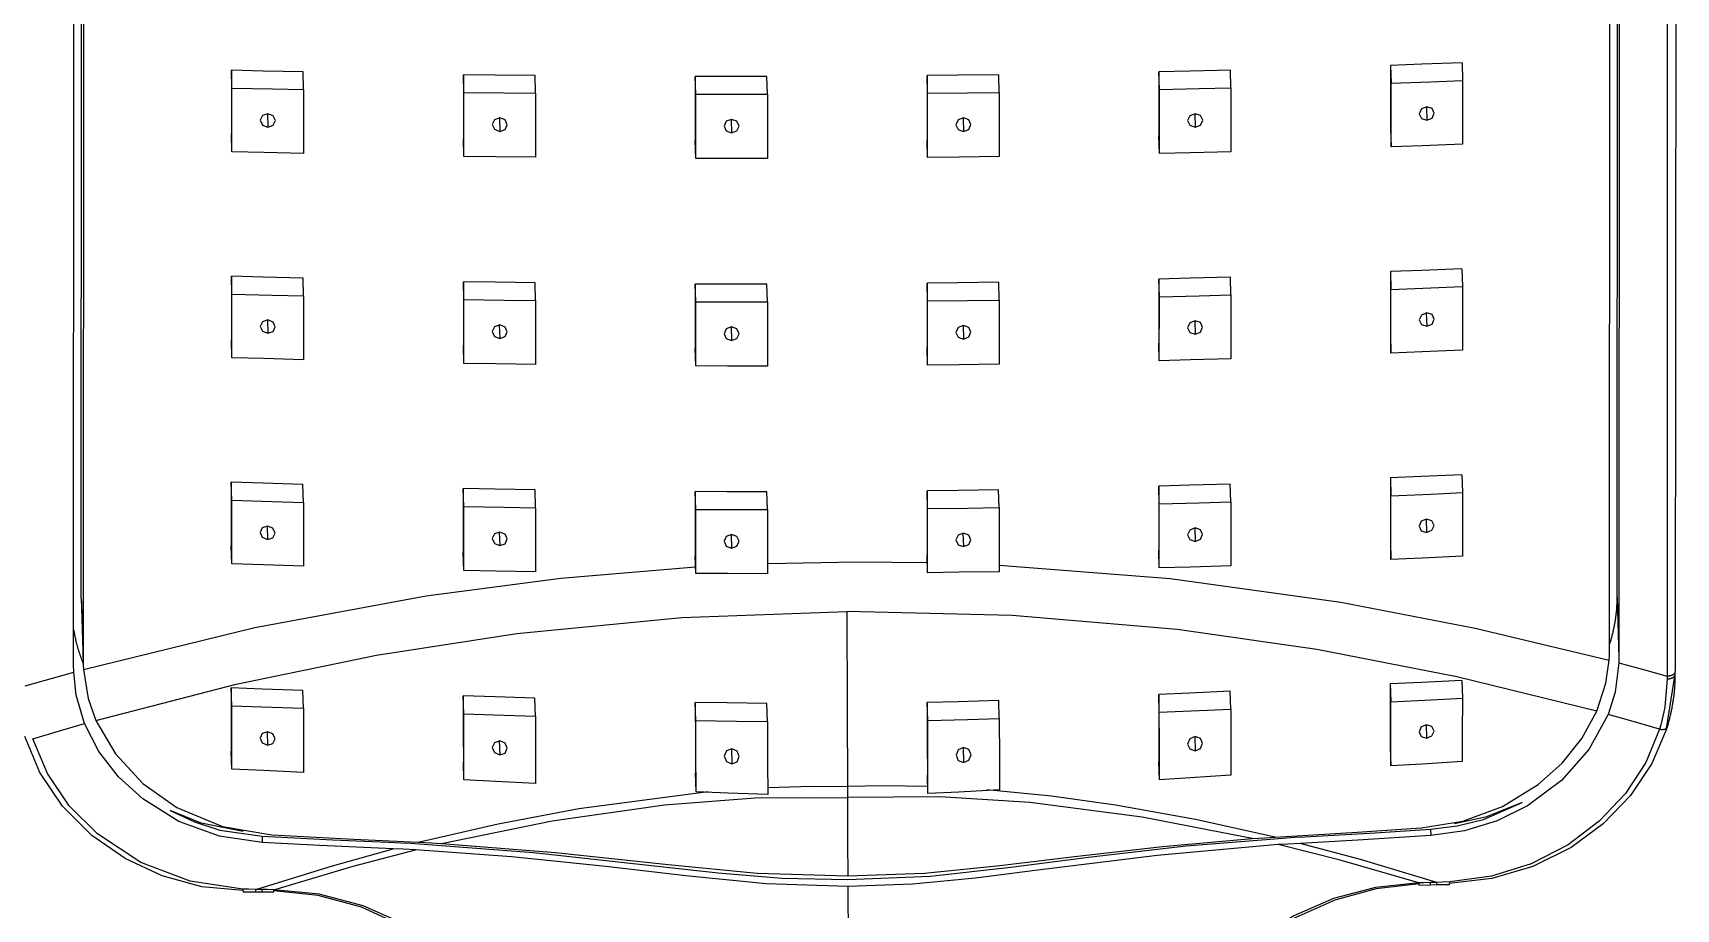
# Model space of a CAD drawing. Extents: x 5051 to 8526, y -300 to 2247.
# Drawn here: x 6022.4 to 6109.6, y 1197.9 to 1244.4 of the extents above; entities that cross this region are included whole.
import ezdxf

# ---------------------------------------------------------------- set-up
doc = ezdxf.new("R2010")
doc.units = 0
doc.header["$LTSCALE"] = 4
doc.header["$MEASUREMENT"] = 0
doc.layers.add('1', color=7, linetype='CONTINUOUS', true_color=0xffffff)

msp = doc.modelspace()

# ---------------------------------------------------------------- linework, layer by layer
at = {"layer": '1', "color": 7, "linetype": 'Continuous'}
for p, q in [((6024.975, 1214.371), (6025.018, 1295.469)), ((6106.467, 1214.42), (6106.51, 1295.034)), ((6106.601, 1293.928), (6106.561, 1211.198)), ((6024.568, 1210.704), (6024.609, 1293.434)), ((6106.062, 1211.61), (6106.101, 1293.479)), ((6025.108, 1292.991), (6025.069, 1211.122)), ((6094.439, 1242.637), (6094.437, 1239.257)), ((6094.439, 1242.637), (6094.466, 1241.695)), ((6098.235, 1242.768), (6098.262, 1241.826)), ((6032.941, 1242.375), (6032.94, 1239.001)), ((6032.969, 1241.433), (6032.941, 1242.375)), ((6036.771, 1241.348), (6036.744, 1242.29)), ((6045.249, 1242.142), (6045.248, 1238.751)), ((6045.276, 1241.2), (6045.249, 1242.142)), ((6049.078, 1241.155), (6049.051, 1242.096)), ((6057.553, 1242.044), (6057.552, 1238.644)), ((6057.58, 1241.103), (6057.553, 1242.044)), ((6061.381, 1241.103), (6061.353, 1242.044)), ((6069.88, 1241.154), (6069.852, 1242.095)), ((6069.852, 1242.095), (6069.852, 1238.693)), ((6073.679, 1241.2), (6073.651, 1242.141)), ((6082.175, 1241.354), (6082.147, 1242.296)), ((6082.147, 1242.296), (6082.147, 1238.901)), ((6085.973, 1241.445), (6085.945, 1242.387)), ((6094.465, 1238.315), (6094.466, 1241.695)), ((6036.771, 1241.348), (6036.77, 1237.968)), ((6045.276, 1237.809), (6045.276, 1241.2)), ((6049.078, 1241.155), (6049.077, 1237.761)), ((6057.58, 1237.703), (6057.58, 1241.103)), ((6061.381, 1241.103), (6061.38, 1237.701)), ((6069.879, 1237.752), (6069.88, 1241.154)), ((6073.679, 1241.2), (6073.678, 1237.8)), ((6082.174, 1237.96), (6082.175, 1241.354)), ((6085.973, 1241.445), (6085.972, 1238.055)), ((6034.849, 1240.069), (6034.869, 1239.36)), ((6047.156, 1239.85), (6047.177, 1239.138)), ((6071.758, 1239.845), (6071.779, 1239.132)), ((6084.053, 1240.071), (6084.073, 1239.36)), ((6096.343, 1240.438), (6096.364, 1239.731)), ((6032.967, 1238.058), (6032.94, 1239.001)), ((6059.459, 1239.771), (6059.48, 1239.058)), ((6094.437, 1239.257), (6094.465, 1238.315)), ((6045.276, 1237.809), (6045.248, 1238.751)), ((6057.58, 1237.703), (6057.552, 1238.644)), ((6069.879, 1237.752), (6069.852, 1238.693)), ((6082.174, 1237.96), (6082.147, 1238.901)), ((6032.937, 1231.454), (6032.936, 1228.079)), ((6032.965, 1230.51), (6032.937, 1231.454)), ((6036.768, 1230.407), (6036.741, 1231.349)), ((6045.247, 1231.166), (6045.246, 1227.776)), ((6045.274, 1230.225), (6045.247, 1231.166)), ((6073.677, 1230.194), (6073.65, 1231.135)), ((6082.173, 1230.367), (6082.145, 1231.308)), ((6082.145, 1231.308), (6082.145, 1227.914)), ((6085.97, 1230.47), (6085.943, 1231.411)), ((6094.435, 1231.697), (6094.434, 1228.317)), ((6094.435, 1231.697), (6094.463, 1230.754)), ((6098.231, 1231.847), (6098.259, 1230.904)), ((6036.768, 1230.407), (6036.767, 1227.026)), ((6049.076, 1230.167), (6049.049, 1231.109)), ((6057.579, 1230.097), (6057.551, 1231.038)), ((6057.551, 1231.038), (6057.551, 1227.638)), ((6061.379, 1230.093), (6061.352, 1231.034)), ((6069.878, 1230.144), (6069.851, 1231.085)), ((6069.851, 1231.085), (6069.851, 1227.683)), ((6082.172, 1226.972), (6082.173, 1230.367)), ((6085.97, 1230.47), (6085.969, 1227.079)), ((6094.462, 1227.374), (6094.463, 1230.754)), ((6045.273, 1226.834), (6045.274, 1230.225)), ((6049.076, 1230.167), (6049.075, 1226.773)), ((6057.578, 1226.697), (6057.579, 1230.097)), ((6061.379, 1230.093), (6061.379, 1226.691)), ((6069.878, 1226.742), (6069.878, 1230.144)), ((6073.677, 1230.194), (6073.677, 1226.794)), ((6096.339, 1229.506), (6096.36, 1228.799)), ((6034.845, 1229.137), (6034.866, 1228.428)), ((6047.154, 1228.868), (6047.175, 1228.156)), ((6059.458, 1228.763), (6059.479, 1228.05)), ((6071.757, 1228.837), (6071.778, 1228.124)), ((6084.051, 1229.089), (6084.071, 1228.378)), ((6032.963, 1227.136), (6032.936, 1228.079)), ((6045.273, 1226.834), (6045.246, 1227.776)), ((6057.578, 1226.697), (6057.551, 1227.638)), ((6069.878, 1226.742), (6069.851, 1227.683)), ((6082.172, 1226.972), (6082.145, 1227.914)), ((6094.434, 1228.317), (6094.462, 1227.374)), ((6094.432, 1220.756), (6094.431, 1217.376)), ((6094.432, 1220.756), (6094.459, 1219.813)), ((6098.227, 1220.925), (6098.255, 1219.981)), ((6032.933, 1220.532), (6032.932, 1217.158)), ((6032.961, 1219.588), (6032.933, 1220.532)), ((6036.765, 1219.465), (6036.737, 1220.409)), ((6045.272, 1219.249), (6045.244, 1220.191)), ((6045.244, 1220.191), (6045.244, 1216.8)), ((6049.074, 1219.18), (6049.047, 1220.121)), ((6057.55, 1220.032), (6057.549, 1216.632)), ((6057.577, 1219.091), (6057.55, 1220.032)), ((6061.378, 1219.083), (6061.35, 1220.024)), ((6069.85, 1220.075), (6069.849, 1216.673)), ((6069.877, 1219.134), (6069.85, 1220.075)), ((6073.676, 1219.188), (6073.648, 1220.129)), ((6082.171, 1219.379), (6082.143, 1220.321)), ((6082.143, 1220.321), (6082.143, 1216.926)), ((6085.968, 1219.494), (6085.94, 1220.436)), ((6094.458, 1216.432), (6094.459, 1219.813)), ((6036.765, 1219.465), (6036.764, 1216.085)), ((6045.271, 1215.858), (6045.272, 1219.249)), ((6049.074, 1219.18), (6049.073, 1215.785)), ((6057.577, 1215.691), (6057.577, 1219.091)), ((6061.378, 1219.083), (6061.377, 1215.681)), ((6069.877, 1215.732), (6069.877, 1219.134)), ((6073.676, 1219.188), (6073.675, 1215.788)), ((6082.17, 1215.984), (6082.171, 1219.379)), ((6085.968, 1219.494), (6085.967, 1216.103)), ((6034.841, 1218.205), (6034.862, 1217.496)), ((6084.048, 1218.107), (6084.069, 1217.396)), ((6096.336, 1218.573), (6096.356, 1217.866)), ((6047.152, 1217.886), (6047.173, 1217.174)), ((6059.457, 1217.755), (6059.477, 1217.042)), ((6071.755, 1217.828), (6071.776, 1217.116)), ((6094.431, 1217.376), (6094.458, 1216.432)), ((6032.96, 1216.213), (6032.932, 1217.158)), ((6045.271, 1215.858), (6045.244, 1216.8)), ((6057.577, 1215.691), (6057.549, 1216.632)), ((6069.877, 1215.732), (6069.849, 1216.673)), ((6082.17, 1215.984), (6082.143, 1216.926)), ((6024.975, 1214.371), (6025.069, 1211.122)), ((6024.978, 1214.14), (6025.073, 1210.891)), ((6106.467, 1214.42), (6106.561, 1211.198)), ((6032.956, 1208.682), (6032.929, 1209.627)), ((6036.761, 1208.545), (6036.733, 1209.49)), ((6085.966, 1208.499), (6085.939, 1209.444)), ((6094.428, 1209.837), (6094.455, 1208.893)), ((6098.223, 1210.02), (6098.25, 1209.076)), ((6045.27, 1208.253), (6045.242, 1209.199)), ((6049.074, 1208.131), (6049.046, 1209.079)), ((6057.581, 1207.9), (6057.553, 1208.857)), ((6061.383, 1207.839), (6061.355, 1208.8)), ((6069.883, 1207.89), (6069.855, 1208.851)), ((6073.68, 1207.997), (6073.652, 1208.953)), ((6082.171, 1208.33), (6082.143, 1209.278)), ((6096.331, 1207.668), (6096.352, 1206.96)), ((6034.837, 1207.299), (6034.858, 1206.59)), ((6047.152, 1206.816), (6047.174, 1206.073)), ((6084.049, 1207.037), (6084.07, 1206.295)), ((6032.955, 1205.321), (6032.927, 1206.267)), ((6059.465, 1206.396), (6059.489, 1205.594)), ((6071.764, 1206.469), (6071.788, 1205.668)), ((6094.427, 1206.44), (6094.455, 1205.493)), ((6045.273, 1204.746), (6045.245, 1205.696)), ((6057.592, 1204.12), (6057.563, 1205.103)), ((6069.896, 1204.025), (6069.867, 1205.021)), ((6082.175, 1204.756), (6082.147, 1205.712)), ((6034.568, 1201.755), (6034.578, 1201.424)), ((6096.562, 1202.129), (6096.572, 1201.797)), ((6096.561, 1199.19), (6096.563, 1199.188)), ((6096.891, 1199.193), (6096.891, 1199.192)), ((6034.234, 1198.816), (6034.234, 1198.815))]:
    msp.add_line(p, q, dxfattribs=at)
for points in [[(6109.108, 1294.844, 0), (6109.113, 1247.267, 0), (6109.116, 1210.254, 0)], [(6109.594, 1295.082, 0), (6109.569, 1247.504, 0), (6109.549, 1210.489, 0)], [(6098.235, 1242.768, 0), (6096.097, 1242.693, 0), (6094.439, 1242.637, 0)], [(6036.744, 1242.29, 0), (6034.626, 1242.336, 0), (6032.941, 1242.375, 0)], [(6049.051, 1242.096, 0), (6046.933, 1242.12, 0), (6045.249, 1242.142, 0)], [(6061.353, 1242.044, 0), (6059.229, 1242.042, 0), (6057.553, 1242.044, 0)], [(6073.651, 1242.141, 0), (6071.52, 1242.113, 0), (6069.852, 1242.095, 0)], [(6085.945, 1242.387, 0), (6083.807, 1242.334, 0), (6082.147, 1242.296, 0)], [(6094.466, 1241.695, 0), (6096.58, 1241.767, 0), (6098.262, 1241.826, 0)], [(6098.262, 1241.826, 0), (6098.262, 1239.937, 0), (6098.261, 1238.452, 0)], [(6032.967, 1238.058, 0), (6032.968, 1239.948, 0), (6032.969, 1241.433, 0)], [(6032.969, 1241.433, 0), (6035.11, 1241.384, 0), (6036.771, 1241.348, 0)], [(6045.276, 1241.2, 0), (6047.416, 1241.173, 0), (6049.078, 1241.155, 0)], [(6057.58, 1241.103, 0), (6059.712, 1241.101, 0), (6061.381, 1241.103, 0)], [(6069.88, 1241.154, 0), (6072.003, 1241.178, 0), (6073.679, 1241.2, 0)], [(6082.175, 1241.354, 0), (6084.291, 1241.404, 0), (6085.973, 1241.445, 0)], [(6034.87, 1240.071, 0), (6034.587, 1239.974, 0), (6034.469, 1239.725, 0), (6034.586, 1239.471, 0), (6034.869, 1239.36, 0)], [(6034.869, 1239.36, 0), (6035.152, 1239.458, 0), (6035.27, 1239.707, 0), (6035.153, 1239.961, 0), (6034.87, 1240.071, 0)], [(6047.177, 1239.853, 0), (6046.894, 1239.751, 0), (6046.777, 1239.5, 0), (6046.894, 1239.246, 0), (6047.177, 1239.138, 0)], [(6047.177, 1239.138, 0), (6047.46, 1239.239, 0), (6047.577, 1239.49, 0), (6047.46, 1239.744, 0), (6047.177, 1239.853, 0)], [(6071.779, 1239.848, 0), (6071.496, 1239.74, 0), (6071.379, 1239.486, 0), (6071.496, 1239.234, 0), (6071.779, 1239.132, 0)], [(6071.779, 1239.132, 0), (6072.062, 1239.241, 0), (6072.179, 1239.495, 0), (6072.062, 1239.747, 0), (6071.779, 1239.848, 0)], [(6084.073, 1240.075, 0), (6083.791, 1239.963, 0), (6083.674, 1239.708, 0), (6083.79, 1239.458, 0), (6084.073, 1239.36, 0)], [(6084.073, 1239.36, 0), (6084.356, 1239.472, 0), (6084.473, 1239.727, 0), (6084.356, 1239.977, 0), (6084.073, 1240.075, 0)], [(6096.364, 1240.442, 0), (6096.081, 1240.328, 0), (6095.964, 1240.073, 0), (6096.081, 1239.825, 0), (6096.364, 1239.731, 0)], [(6096.364, 1239.731, 0), (6096.646, 1239.845, 0), (6096.763, 1240.1, 0), (6096.646, 1240.347, 0), (6096.364, 1240.442, 0)], [(6059.48, 1239.774, 0), (6059.197, 1239.67, 0), (6059.08, 1239.417, 0), (6059.197, 1239.164, 0), (6059.48, 1239.058, 0)], [(6059.48, 1239.058, 0), (6059.763, 1239.163, 0), (6059.88, 1239.416, 0), (6059.763, 1239.669, 0), (6059.48, 1239.774, 0)], [(6098.261, 1238.452, 0), (6096.123, 1238.373, 0), (6094.465, 1238.315, 0)], [(6036.77, 1237.968, 0), (6034.653, 1238.017, 0), (6032.967, 1238.058, 0)], [(6049.077, 1237.761, 0), (6046.96, 1237.786, 0), (6045.276, 1237.809, 0)], [(6061.38, 1237.701, 0), (6059.256, 1237.7, 0), (6057.58, 1237.703, 0)], [(6073.678, 1237.8, 0), (6071.547, 1237.771, 0), (6069.879, 1237.752, 0)], [(6085.972, 1238.055, 0), (6083.834, 1238, 0), (6082.174, 1237.96, 0)], [(6036.741, 1231.349, 0), (6034.623, 1231.406, 0), (6032.937, 1231.454, 0)], [(6049.049, 1231.109, 0), (6046.931, 1231.139, 0), (6045.247, 1231.166, 0)], [(6073.65, 1231.135, 0), (6071.517, 1231.105, 0), (6069.851, 1231.085, 0)], [(6085.943, 1231.411, 0), (6083.805, 1231.351, 0), (6082.145, 1231.308, 0)], [(6098.231, 1231.847, 0), (6096.093, 1231.761, 0), (6094.435, 1231.697, 0)], [(6032.963, 1227.136, 0), (6032.964, 1229.026, 0), (6032.965, 1230.51, 0)], [(6032.965, 1230.51, 0), (6035.107, 1230.45, 0), (6036.768, 1230.407, 0)], [(6061.352, 1231.034, 0), (6059.23, 1231.034, 0), (6057.551, 1231.038, 0)], [(6082.173, 1230.367, 0), (6084.288, 1230.422, 0), (6085.97, 1230.47, 0)], [(6094.463, 1230.754, 0), (6096.576, 1230.836, 0), (6098.259, 1230.904, 0)], [(6098.259, 1230.904, 0), (6098.258, 1229.014, 0), (6098.257, 1227.529, 0)], [(6045.274, 1230.225, 0), (6047.414, 1230.19, 0), (6049.076, 1230.167, 0)], [(6057.579, 1230.097, 0), (6059.713, 1230.093, 0), (6061.379, 1230.093, 0)], [(6069.878, 1230.144, 0), (6072, 1230.17, 0), (6073.677, 1230.194, 0)], [(6096.36, 1229.51, 0), (6096.078, 1229.394, 0), (6095.961, 1229.139, 0), (6096.077, 1228.891, 0), (6096.36, 1228.799, 0)], [(6096.36, 1228.799, 0), (6096.642, 1228.914, 0), (6096.76, 1229.17, 0), (6096.643, 1229.417, 0), (6096.36, 1229.51, 0)], [(6034.866, 1229.139, 0), (6034.583, 1229.043, 0), (6034.465, 1228.795, 0), (6034.583, 1228.54, 0), (6034.866, 1228.428, 0)], [(6034.866, 1228.428, 0), (6035.149, 1228.524, 0), (6035.266, 1228.773, 0), (6035.149, 1229.027, 0), (6034.866, 1229.139, 0)], [(6047.175, 1228.87, 0), (6046.892, 1228.77, 0), (6046.775, 1228.52, 0), (6046.892, 1228.265, 0), (6047.175, 1228.156, 0)], [(6047.175, 1228.156, 0), (6047.458, 1228.256, 0), (6047.575, 1228.507, 0), (6047.458, 1228.761, 0), (6047.175, 1228.87, 0)], [(6059.479, 1228.766, 0), (6059.196, 1228.662, 0), (6059.079, 1228.409, 0), (6059.196, 1228.156, 0), (6059.479, 1228.05, 0)], [(6059.479, 1228.05, 0), (6059.762, 1228.155, 0), (6059.879, 1228.408, 0), (6059.762, 1228.661, 0), (6059.479, 1228.766, 0)], [(6071.778, 1228.84, 0), (6071.495, 1228.732, 0), (6071.378, 1228.477, 0), (6071.495, 1228.226, 0), (6071.778, 1228.124, 0)], [(6071.778, 1228.124, 0), (6072.06, 1228.233, 0), (6072.178, 1228.487, 0), (6072.061, 1228.739, 0), (6071.778, 1228.84, 0)], [(6084.071, 1229.093, 0), (6083.789, 1228.98, 0), (6083.672, 1228.725, 0), (6083.788, 1228.475, 0), (6084.071, 1228.378, 0)], [(6084.071, 1228.378, 0), (6084.354, 1228.491, 0), (6084.471, 1228.746, 0), (6084.354, 1228.996, 0), (6084.071, 1229.093, 0)], [(6036.767, 1227.026, 0), (6034.65, 1227.086, 0), (6032.963, 1227.136, 0)], [(6049.075, 1226.773, 0), (6046.96, 1226.805, 0), (6045.273, 1226.834, 0)], [(6073.677, 1226.794, 0), (6071.543, 1226.763, 0), (6069.878, 1226.742, 0)], [(6085.969, 1227.079, 0), (6083.83, 1227.017, 0), (6082.172, 1226.972, 0)], [(6098.257, 1227.529, 0), (6096.119, 1227.44, 0), (6094.462, 1227.374, 0)], [(6061.379, 1226.691, 0), (6059.257, 1226.692, 0), (6057.578, 1226.697, 0)], [(6098.227, 1220.925, 0), (6096.088, 1220.828, 0), (6094.432, 1220.756, 0)], [(6036.737, 1220.409, 0), (6034.621, 1220.475, 0), (6032.933, 1220.532, 0)], [(6049.047, 1220.121, 0), (6046.933, 1220.158, 0), (6045.244, 1220.191, 0)], [(6061.35, 1220.024, 0), (6059.229, 1220.026, 0), (6057.55, 1220.032, 0)], [(6073.648, 1220.129, 0), (6071.515, 1220.096, 0), (6069.85, 1220.075, 0)], [(6085.94, 1220.436, 0), (6083.799, 1220.369, 0), (6082.143, 1220.321, 0)], [(6094.459, 1219.813, 0), (6096.571, 1219.905, 0), (6098.255, 1219.981, 0)], [(6098.255, 1219.981, 0), (6098.254, 1218.092, 0), (6098.253, 1216.607, 0)], [(6032.96, 1216.213, 0), (6032.96, 1218.103, 0), (6032.961, 1219.588, 0)], [(6032.961, 1219.588, 0), (6035.105, 1219.517, 0), (6036.765, 1219.465, 0)], [(6045.272, 1219.249, 0), (6047.416, 1219.207, 0), (6049.074, 1219.18, 0)], [(6057.577, 1219.091, 0), (6059.712, 1219.084, 0), (6061.378, 1219.083, 0)], [(6069.877, 1219.134, 0), (6071.998, 1219.162, 0), (6073.676, 1219.188, 0)], [(6082.171, 1219.379, 0), (6084.282, 1219.441, 0), (6085.968, 1219.494, 0)], [(6034.862, 1218.207, 0), (6034.579, 1218.113, 0), (6034.462, 1217.865, 0), (6034.579, 1217.61, 0), (6034.862, 1217.496, 0)], [(6034.862, 1217.496, 0), (6035.145, 1217.591, 0), (6035.263, 1217.838, 0), (6035.145, 1218.094, 0), (6034.862, 1218.207, 0)], [(6084.069, 1218.111, 0), (6083.787, 1217.997, 0), (6083.669, 1217.742, 0), (6083.786, 1217.492, 0), (6084.069, 1217.396, 0)], [(6084.069, 1217.396, 0), (6084.352, 1217.509, 0), (6084.469, 1217.765, 0), (6084.352, 1218.014, 0), (6084.069, 1218.111, 0)], [(6096.357, 1218.577, 0), (6096.074, 1218.461, 0), (6095.957, 1218.204, 0), (6096.074, 1217.958, 0), (6096.356, 1217.866, 0)], [(6096.356, 1217.866, 0), (6096.639, 1217.983, 0), (6096.756, 1218.24, 0), (6096.639, 1218.486, 0), (6096.357, 1218.577, 0)], [(6047.173, 1217.888, 0), (6046.89, 1217.789, 0), (6046.772, 1217.539, 0), (6046.889, 1217.284, 0), (6047.173, 1217.174, 0)], [(6047.173, 1217.174, 0), (6047.456, 1217.273, 0), (6047.573, 1217.524, 0), (6047.456, 1217.778, 0), (6047.173, 1217.888, 0)], [(6059.477, 1217.758, 0), (6059.195, 1217.654, 0), (6059.077, 1217.401, 0), (6059.194, 1217.148, 0), (6059.477, 1217.042, 0)], [(6059.477, 1217.042, 0), (6059.76, 1217.146, 0), (6059.877, 1217.399, 0), (6059.761, 1217.652, 0), (6059.477, 1217.758, 0)], [(6071.776, 1217.832, 0), (6071.494, 1217.723, 0), (6071.376, 1217.469, 0), (6071.493, 1217.217, 0), (6071.776, 1217.116, 0)], [(6071.776, 1217.116, 0), (6072.059, 1217.225, 0), (6072.176, 1217.48, 0), (6072.059, 1217.731, 0), (6071.776, 1217.832, 0)], [(6061.378, 1216.218, 0), (6066.13, 1216.305, 0), (6069.863, 1216.268, 0)], [(6098.253, 1216.607, 0), (6096.114, 1216.507, 0), (6094.458, 1216.432, 0)], [(6025.086, 1210.607, 0), (6034.184, 1212.832, 0), (6043.278, 1214.51, 0), (6050.421, 1215.444, 0), (6057.562, 1216.039, 0)], [(6036.764, 1216.085, 0), (6034.647, 1216.155, 0), (6032.96, 1216.213, 0)], [(6049.073, 1215.785, 0), (6046.96, 1215.823, 0), (6045.271, 1215.858, 0)], [(6061.377, 1215.681, 0), (6059.256, 1215.684, 0), (6057.577, 1215.691, 0)], [(6073.675, 1215.788, 0), (6071.542, 1215.754, 0), (6069.877, 1215.732, 0)], [(6073.682, 1216.134, 0), (6082.748, 1215.425, 0), (6091.81, 1214.17, 0), (6098.929, 1212.8, 0), (6106.044, 1211.094, 0)], [(6085.967, 1216.103, 0), (6083.825, 1216.034, 0), (6082.17, 1215.984, 0)], [(6024.975, 1214.371, 0), (6024.975, 1214.366, 0), (6024.975, 1214.362, 0), (6024.975, 1214.357, 0), (6024.975, 1214.352, 0), (6024.975, 1214.348, 0), (6024.975, 1214.343, 0), (6024.975, 1214.339, 0), (6024.975, 1214.334, 0), (6024.975, 1214.329, 0), (6024.975, 1214.325, 0), (6024.975, 1214.32, 0), (6024.975, 1214.315, 0), (6024.975, 1214.311, 0), (6024.975, 1214.306, 0), (6024.975, 1214.302, 0), (6024.975, 1214.297, 0), (6024.975, 1214.292, 0), (6024.975, 1214.288, 0), (6024.975, 1214.283, 0), (6024.975, 1214.279, 0), (6024.975, 1214.274, 0), (6024.975, 1214.269, 0), (6024.975, 1214.265, 0), (6024.975, 1214.26, 0), (6024.975, 1214.255, 0), (6024.976, 1214.251, 0), (6024.976, 1214.246, 0), (6024.976, 1214.242, 0), (6024.976, 1214.237, 0), (6024.976, 1214.232, 0), (6024.976, 1214.228, 0), (6024.976, 1214.223, 0), (6024.976, 1214.218, 0), (6024.976, 1214.214, 0), (6024.976, 1214.209, 0), (6024.976, 1214.205, 0), (6024.976, 1214.2, 0), (6024.977, 1214.195, 0), (6024.977, 1214.191, 0), (6024.977, 1214.186, 0), (6024.977, 1214.181, 0), (6024.977, 1214.177, 0), (6024.977, 1214.172, 0), (6024.977, 1214.168, 0), (6024.977, 1214.163, 0), (6024.977, 1214.158, 0), (6024.978, 1214.154, 0), (6024.978, 1214.149, 0), (6024.978, 1214.145, 0), (6024.978, 1214.14, 0)], [(6025.748, 1207.905, 0), (6033.192, 1209.824, 0), (6040.634, 1211.356, 0), (6048.074, 1212.503, 0), (6056.838, 1213.359, 0), (6065.6, 1213.68, 0)], [(6065.6, 1213.68, 0), (6065.607, 1208.48, 0), (6065.621, 1204.403, 0)], [(6105.381, 1208.385, 0), (6097.96, 1210.214, 0), (6090.537, 1211.657, 0), (6083.112, 1212.714, 0), (6074.358, 1213.465, 0), (6065.6, 1213.68, 0)], [(6106.062, 1211.936, 0), (6106.078, 1211.984, 0), (6106.093, 1212.033, 0), (6106.109, 1212.081, 0), (6106.124, 1212.13, 0), (6106.138, 1212.179, 0), (6106.153, 1212.228, 0), (6106.167, 1212.276, 0), (6106.18, 1212.325, 0), (6106.194, 1212.374, 0), (6106.207, 1212.423, 0), (6106.22, 1212.473, 0), (6106.232, 1212.522, 0), (6106.244, 1212.571, 0), (6106.256, 1212.62, 0), (6106.267, 1212.67, 0), (6106.279, 1212.719, 0), (6106.289, 1212.769, 0), (6106.3, 1212.818, 0), (6106.31, 1212.868, 0), (6106.32, 1212.917, 0), (6106.33, 1212.967, 0), (6106.339, 1213.017, 0), (6106.348, 1213.066, 0), (6106.356, 1213.116, 0), (6106.365, 1213.166, 0), (6106.373, 1213.216, 0), (6106.38, 1213.266, 0), (6106.388, 1213.316, 0), (6106.395, 1213.366, 0), (6106.401, 1213.416, 0), (6106.408, 1213.466, 0), (6106.414, 1213.516, 0), (6106.419, 1213.566, 0), (6106.425, 1213.616, 0), (6106.43, 1213.666, 0), (6106.435, 1213.717, 0), (6106.439, 1213.767, 0), (6106.443, 1213.817, 0), (6106.447, 1213.867, 0), (6106.45, 1213.917, 0), (6106.453, 1213.968, 0), (6106.456, 1214.018, 0), (6106.459, 1214.068, 0), (6106.461, 1214.119, 0), (6106.463, 1214.169, 0), (6106.464, 1214.219, 0), (6106.465, 1214.27, 0), (6106.466, 1214.32, 0), (6106.467, 1214.37, 0), (6106.467, 1214.42, 0)], [(6024.569, 1212.71, 0), (6024.575, 1212.674, 0), (6024.581, 1212.637, 0), (6024.587, 1212.601, 0), (6024.594, 1212.564, 0), (6024.6, 1212.528, 0), (6024.607, 1212.491, 0), (6024.614, 1212.455, 0), (6024.621, 1212.418, 0), (6024.628, 1212.382, 0), (6024.636, 1212.346, 0), (6024.643, 1212.309, 0), (6024.651, 1212.273, 0), (6024.659, 1212.237, 0), (6024.667, 1212.201, 0), (6024.675, 1212.164, 0), (6024.684, 1212.128, 0), (6024.692, 1212.092, 0), (6024.701, 1212.056, 0), (6024.71, 1212.02, 0), (6024.719, 1211.984, 0), (6024.728, 1211.948, 0), (6024.738, 1211.912, 0), (6024.748, 1211.876, 0), (6024.757, 1211.84, 0), (6024.767, 1211.804, 0), (6024.777, 1211.768, 0), (6024.788, 1211.733, 0), (6024.798, 1211.697, 0), (6024.809, 1211.661, 0), (6024.82, 1211.626, 0), (6024.831, 1211.59, 0), (6024.842, 1211.554, 0), (6024.853, 1211.519, 0), (6024.865, 1211.483, 0), (6024.876, 1211.448, 0), (6024.888, 1211.412, 0), (6024.9, 1211.377, 0), (6024.913, 1211.342, 0), (6024.925, 1211.307, 0), (6024.937, 1211.271, 0), (6024.95, 1211.236, 0), (6024.963, 1211.201, 0), (6024.976, 1211.166, 0), (6024.989, 1211.131, 0), (6025.002, 1211.096, 0), (6025.016, 1211.061, 0), (6025.03, 1211.026, 0), (6025.044, 1210.991, 0), (6025.058, 1210.957, 0), (6025.072, 1210.922, 0)], [(6025.069, 1211.122, 0), (6025.074, 1210.835, 0), (6025.086, 1210.607, 0)], [(6105.381, 1208.385, 0), (6105.87, 1209.882, 0), (6106.044, 1211.094, 0)], [(6106.044, 1211.094, 0), (6106.058, 1211.385, 0), (6106.062, 1211.61, 0)], [(6106.561, 1211.198, 0), (6106.559, 1211.064, 0), (6106.557, 1210.958, 0)], [(6022.004, 1209.729, 0), (6023.442, 1210.146, 0), (6024.572, 1210.464, 0)], [(6024.572, 1210.464, 0), (6024.569, 1210.599, 0), (6024.568, 1210.704, 0)], [(6025.146, 1207.733, 0), (6024.705, 1209.244, 0), (6024.572, 1210.464, 0)], [(6025.086, 1210.607, 0), (6025.34, 1209.071, 0), (6025.748, 1207.905, 0)], [(6106.557, 1210.958, 0), (6106.354, 1209.407, 0), (6105.981, 1208.22, 0)], [(6106.557, 1210.958, 0), (6107.99, 1210.569, 0), (6109.116, 1210.254, 0)], [(6109.088, 1207.471, 0), (6109.52, 1210.255, 0)], [(6109.116, 1210.254, 0), (6109.13, 1210.255, 0), (6109.144, 1210.256, 0), (6109.159, 1210.257, 0), (6109.173, 1210.259, 0), (6109.187, 1210.26, 0), (6109.201, 1210.262, 0), (6109.214, 1210.265, 0), (6109.228, 1210.267, 0), (6109.241, 1210.269, 0), (6109.255, 1210.272, 0), (6109.268, 1210.275, 0), (6109.281, 1210.278, 0), (6109.294, 1210.281, 0), (6109.306, 1210.285, 0), (6109.318, 1210.288, 0), (6109.331, 1210.292, 0), (6109.342, 1210.296, 0), (6109.354, 1210.3, 0), (6109.365, 1210.304, 0), (6109.376, 1210.309, 0), (6109.387, 1210.313, 0), (6109.398, 1210.318, 0), (6109.408, 1210.323, 0), (6109.418, 1210.328, 0), (6109.428, 1210.333, 0), (6109.437, 1210.338, 0), (6109.446, 1210.343, 0), (6109.455, 1210.349, 0), (6109.463, 1210.354, 0), (6109.471, 1210.36, 0), (6109.478, 1210.366, 0), (6109.486, 1210.372, 0), (6109.493, 1210.378, 0), (6109.499, 1210.384, 0), (6109.505, 1210.39, 0), (6109.511, 1210.396, 0), (6109.516, 1210.403, 0), (6109.521, 1210.409, 0), (6109.526, 1210.416, 0), (6109.53, 1210.422, 0), (6109.534, 1210.429, 0), (6109.537, 1210.435, 0), (6109.54, 1210.442, 0), (6109.543, 1210.449, 0), (6109.545, 1210.455, 0), (6109.546, 1210.462, 0), (6109.548, 1210.469, 0), (6109.548, 1210.476, 0), (6109.549, 1210.483, 0), (6109.549, 1210.489, 0)], [(6109.116, 1210.1, 0), (6109.13, 1210.101, 0), (6109.144, 1210.102, 0), (6109.158, 1210.104, 0), (6109.173, 1210.105, 0), (6109.187, 1210.107, 0), (6109.2, 1210.109, 0), (6109.214, 1210.111, 0), (6109.228, 1210.113, 0), (6109.241, 1210.116, 0), (6109.255, 1210.119, 0), (6109.268, 1210.122, 0), (6109.281, 1210.125, 0), (6109.294, 1210.128, 0), (6109.306, 1210.131, 0), (6109.319, 1210.135, 0), (6109.331, 1210.139, 0), (6109.343, 1210.143, 0), (6109.354, 1210.147, 0), (6109.366, 1210.151, 0), (6109.377, 1210.155, 0), (6109.387, 1210.16, 0), (6109.398, 1210.165, 0), (6109.408, 1210.17, 0), (6109.418, 1210.175, 0), (6109.428, 1210.18, 0), (6109.437, 1210.185, 0), (6109.446, 1210.19, 0), (6109.455, 1210.196, 0), (6109.463, 1210.201, 0), (6109.471, 1210.207, 0), (6109.479, 1210.213, 0), (6109.486, 1210.219, 0), (6109.493, 1210.225, 0), (6109.499, 1210.231, 0), (6109.505, 1210.237, 0), (6109.511, 1210.244, 0), (6109.516, 1210.25, 0), (6109.521, 1210.256, 0), (6109.526, 1210.263, 0), (6109.53, 1210.269, 0), (6109.534, 1210.276, 0), (6109.537, 1210.283, 0), (6109.54, 1210.289, 0), (6109.543, 1210.296, 0), (6109.545, 1210.303, 0), (6109.546, 1210.31, 0), (6109.548, 1210.317, 0), (6109.548, 1210.323, 0), (6109.549, 1210.33, 0), (6109.549, 1210.337, 0)], [(6109.116, 1210.254, 0), (6109.116, 1210.167, 0), (6109.116, 1210.1, 0)], [(6109.132, 1207.573, 0), (6109.148, 1207.627, 0), (6109.164, 1207.681, 0), (6109.18, 1207.735, 0), (6109.196, 1207.789, 0), (6109.211, 1207.844, 0), (6109.225, 1207.898, 0), (6109.24, 1207.953, 0), (6109.254, 1208.007, 0), (6109.268, 1208.062, 0), (6109.281, 1208.117, 0), (6109.294, 1208.171, 0), (6109.307, 1208.226, 0), (6109.32, 1208.281, 0), (6109.332, 1208.336, 0), (6109.344, 1208.391, 0), (6109.355, 1208.446, 0), (6109.366, 1208.501, 0), (6109.377, 1208.556, 0), (6109.388, 1208.611, 0), (6109.398, 1208.667, 0), (6109.408, 1208.722, 0), (6109.417, 1208.777, 0), (6109.426, 1208.833, 0), (6109.435, 1208.888, 0), (6109.444, 1208.943, 0), (6109.452, 1208.999, 0), (6109.46, 1209.054, 0), (6109.467, 1209.11, 0), (6109.475, 1209.165, 0), (6109.481, 1209.221, 0), (6109.488, 1209.277, 0), (6109.494, 1209.332, 0), (6109.5, 1209.388, 0), (6109.506, 1209.444, 0), (6109.511, 1209.499, 0), (6109.516, 1209.555, 0), (6109.52, 1209.611, 0), (6109.524, 1209.667, 0), (6109.528, 1209.723, 0), (6109.532, 1209.778, 0), (6109.535, 1209.834, 0), (6109.538, 1209.89, 0), (6109.54, 1209.946, 0), (6109.543, 1210.002, 0), (6109.544, 1210.058, 0), (6109.546, 1210.114, 0), (6109.547, 1210.169, 0), (6109.548, 1210.225, 0), (6109.549, 1210.281, 0), (6109.549, 1210.337, 0)], [(6109.549, 1210.332, 0), (6109.549, 1210.486, 0)], [(6032.929, 1209.627, 0), (6032.928, 1207.771, 0), (6032.927, 1206.267, 0)], [(6036.733, 1209.49, 0), (6034.593, 1209.566, 0), (6032.929, 1209.627, 0)], [(6085.939, 1209.444, 0), (6083.796, 1209.35, 0), (6082.143, 1209.278, 0)], [(6094.428, 1209.837, 0), (6094.427, 1207.942, 0), (6094.427, 1206.44, 0)], [(6098.223, 1210.02, 0), (6096.108, 1209.917, 0), (6094.428, 1209.837, 0)], [(6109.116, 1210.1, 0), (6108.987, 1208.598, 0), (6108.944, 1208.364, 0), (6108.896, 1208.131, 0), (6108.841, 1207.899, 0), (6108.779, 1207.668, 0), (6108.712, 1207.438, 0)], [(6032.955, 1205.321, 0), (6032.956, 1207.239, 0), (6032.956, 1208.682, 0)], [(6032.956, 1208.682, 0), (6035.077, 1208.605, 0), (6036.761, 1208.545, 0)], [(6036.761, 1208.545, 0), (6036.76, 1206.648, 0), (6036.76, 1205.146, 0)], [(6045.242, 1209.199, 0), (6045.244, 1207.244, 0), (6045.245, 1205.696, 0)], [(6049.046, 1209.079, 0), (6046.933, 1209.145, 0), (6045.242, 1209.199, 0)], [(6057.553, 1208.857, 0), (6057.558, 1206.767, 0), (6057.563, 1205.103, 0)], [(6061.355, 1208.8, 0), (6059.246, 1208.826, 0), (6057.553, 1208.857, 0)], [(6073.652, 1208.953, 0), (6071.506, 1208.891, 0), (6069.855, 1208.851, 0)], [(6069.855, 1208.851, 0), (6069.861, 1206.719, 0), (6069.867, 1205.021, 0)], [(6082.143, 1209.278, 0), (6082.145, 1207.222, 0), (6082.147, 1205.712, 0)], [(6082.171, 1208.33, 0), (6084.279, 1208.423, 0), (6085.966, 1208.499, 0)], [(6085.966, 1208.499, 0), (6085.967, 1206.495, 0), (6085.969, 1204.991, 0)], [(6094.455, 1208.893, 0), (6096.59, 1208.995, 0), (6098.25, 1209.076, 0)], [(6094.455, 1205.493, 0), (6094.455, 1207.404, 0), (6094.455, 1208.893, 0)], [(6098.25, 1209.076, 0), (6098.249, 1207.228, 0), (6098.249, 1205.714, 0)], [(6022.404, 1206.918, 0), (6023.94, 1207.381, 0), (6025.146, 1207.733, 0)], [(6034.578, 1201.424, 0), (6032.311, 1201.764, 0), (6030.154, 1202.549, 0), (6028.232, 1203.737, 0), (6026.948, 1204.912, 0), (6025.907, 1206.26, 0), (6025.146, 1207.733, 0)], [(6025.748, 1207.905, 0), (6026.788, 1206.124, 0), (6028.246, 1204.552, 0), (6030.039, 1203.286, 0), (6032.46, 1202.27, 0), (6035.079, 1201.831, 0)], [(6045.27, 1208.253, 0), (6047.418, 1208.184, 0), (6049.074, 1208.131, 0)], [(6045.273, 1204.746, 0), (6045.271, 1206.673, 0), (6045.27, 1208.253, 0)], [(6049.074, 1208.131, 0), (6049.076, 1206.127, 0), (6049.078, 1204.557, 0)], [(6057.581, 1207.9, 0), (6059.733, 1207.861, 0), (6061.383, 1207.839, 0)], [(6057.592, 1204.12, 0), (6057.585, 1206.249, 0), (6057.581, 1207.9, 0)], [(6061.383, 1207.839, 0), (6061.39, 1205.688, 0), (6061.396, 1203.973, 0)], [(6069.883, 1207.89, 0), (6071.987, 1207.945, 0), (6073.68, 1207.997, 0)], [(6069.896, 1204.025, 0), (6069.887, 1206.203, 0), (6069.883, 1207.89, 0)], [(6073.68, 1207.997, 0), (6073.685, 1205.896, 0), (6073.69, 1204.217, 0)], [(6082.175, 1204.756, 0), (6082.173, 1206.7, 0), (6082.171, 1208.33, 0)], [(6096.352, 1207.672, 0), (6096.07, 1207.554, 0), (6095.953, 1207.296, 0), (6096.07, 1207.049, 0), (6096.352, 1206.96, 0)], [(6096.073, 1202.198, 0), (6098.281, 1202.555, 0), (6100.386, 1203.335, 0), (6102.273, 1204.497, 0), (6103.548, 1205.643, 0), (6104.593, 1206.95, 0), (6105.381, 1208.385, 0)], [(6096.352, 1206.96, 0), (6096.634, 1207.079, 0), (6096.752, 1207.337, 0), (6096.635, 1207.583, 0), (6096.352, 1207.672, 0)], [(6105.981, 1208.22, 0), (6104.97, 1206.363, 0), (6103.517, 1204.711, 0), (6101.706, 1203.369, 0), (6100.095, 1202.58, 0), (6098.364, 1202.05, 0), (6096.572, 1201.797, 0)], [(6108.712, 1207.438, 0), (6107.183, 1207.883, 0), (6105.981, 1208.22, 0)], [(6033.562, 1198.877, 0), (6031.377, 1199.085, 0), (6029.265, 1199.658, 0), (6027.296, 1200.576, 0), (6025.539, 1201.8, 0), (6023.985, 1203.359, 0), (6022.78, 1205.132, 0), (6021.971, 1207.048, 0)], [(6033.551, 1198.961, 0), (6030.75, 1199.37, 0), (6028.127, 1200.36, 0), (6025.828, 1201.879, 0), (6024.335, 1203.38, 0), (6023.179, 1205.083, 0), (6022.404, 1206.918, 0)], [(6034.858, 1207.302, 0), (6034.575, 1207.209, 0), (6034.457, 1206.962, 0), (6034.575, 1206.706, 0), (6034.858, 1206.59, 0)], [(6034.858, 1206.59, 0), (6035.141, 1206.682, 0), (6035.258, 1206.93, 0), (6035.141, 1207.186, 0), (6034.858, 1207.302, 0)], [(6047.173, 1206.819, 0), (6046.889, 1206.72, 0), (6046.773, 1206.46, 0), (6046.891, 1206.193, 0), (6047.174, 1206.073, 0)], [(6047.174, 1206.073, 0), (6047.458, 1206.171, 0), (6047.574, 1206.432, 0), (6047.456, 1206.699, 0), (6047.173, 1206.819, 0)], [(6084.07, 1207.041, 0), (6083.788, 1206.918, 0), (6083.671, 1206.65, 0), (6083.787, 1206.39, 0), (6084.07, 1206.295, 0)], [(6084.07, 1206.295, 0), (6084.352, 1206.419, 0), (6084.469, 1206.687, 0), (6084.353, 1206.945, 0), (6084.07, 1207.041, 0)], [(6109.086, 1207.429, 0), (6108.304, 1205.615, 0), (6107.172, 1203.925, 0), (6105.727, 1202.42, 0), (6104.016, 1201.159, 0), (6101.997, 1200.153, 0), (6099.818, 1199.512, 0), (6097.556, 1199.262, 0)], [(6108.712, 1207.438, 0), (6107.981, 1205.676, 0), (6106.902, 1204.025, 0), (6105.513, 1202.551, 0), (6103.862, 1201.308, 0), (6101.907, 1200.304, 0), (6099.79, 1199.645, 0), (6097.581, 1199.347, 0)], [(6108.712, 1207.438, 0), (6108.726, 1207.436, 0), (6108.74, 1207.434, 0), (6108.754, 1207.432, 0), (6108.768, 1207.43, 0), (6108.781, 1207.429, 0), (6108.795, 1207.427, 0), (6108.808, 1207.426, 0), (6108.821, 1207.425, 0), (6108.834, 1207.425, 0), (6108.847, 1207.424, 0), (6108.86, 1207.424, 0), (6108.872, 1207.424, 0), (6108.885, 1207.425, 0), (6108.897, 1207.425, 0), (6108.909, 1207.426, 0), (6108.92, 1207.427, 0), (6108.932, 1207.428, 0), (6108.943, 1207.429, 0), (6108.954, 1207.431, 0), (6108.965, 1207.433, 0), (6108.975, 1207.435, 0), (6108.986, 1207.437, 0), (6108.996, 1207.439, 0), (6109.005, 1207.442, 0), (6109.015, 1207.445, 0), (6109.024, 1207.448, 0), (6109.032, 1207.451, 0), (6109.041, 1207.454, 0), (6109.049, 1207.458, 0), (6109.056, 1207.462, 0), (6109.064, 1207.466, 0), (6109.071, 1207.47, 0), (6109.077, 1207.474, 0), (6109.084, 1207.479, 0), (6109.09, 1207.484, 0), (6109.095, 1207.489, 0), (6109.1, 1207.494, 0), (6109.105, 1207.499, 0), (6109.11, 1207.504, 0), (6109.114, 1207.51, 0), (6109.117, 1207.516, 0), (6109.121, 1207.521, 0), (6109.123, 1207.527, 0), (6109.126, 1207.534, 0), (6109.128, 1207.54, 0), (6109.129, 1207.546, 0), (6109.131, 1207.553, 0), (6109.132, 1207.559, 0), (6109.132, 1207.566, 0), (6109.132, 1207.573, 0)], [(6059.486, 1206.399, 0), (6059.2, 1206.285, 0), (6059.087, 1206.004, 0), (6059.205, 1205.721, 0), (6059.489, 1205.594, 0)], [(6059.489, 1205.594, 0), (6059.775, 1205.708, 0), (6059.888, 1205.99, 0), (6059.771, 1206.274, 0), (6059.486, 1206.399, 0)], [(6071.785, 1206.473, 0), (6071.502, 1206.344, 0), (6071.387, 1206.06, 0), (6071.501, 1205.779, 0), (6071.788, 1205.668, 0)], [(6071.788, 1205.668, 0), (6072.071, 1205.798, 0), (6072.186, 1206.083, 0), (6072.072, 1206.362, 0), (6071.785, 1206.473, 0)], [(6036.76, 1205.146, 0), (6034.644, 1205.243, 0), (6032.955, 1205.321, 0)], [(6085.969, 1204.991, 0), (6083.816, 1204.858, 0), (6082.175, 1204.756, 0)], [(6098.249, 1205.714, 0), (6096.11, 1205.59, 0), (6094.455, 1205.493, 0)], [(6042.856, 1201.439, 0), (6047.101, 1202.424, 0), (6051.381, 1203.239, 0), (6058.23, 1204.13, 0)], [(6049.078, 1204.557, 0), (6046.976, 1204.662, 0), (6045.273, 1204.746, 0)], [(6061.396, 1203.973, 0), (6059.293, 1204.045, 0), (6057.592, 1204.12, 0)], [(6061.389, 1204.345, 0), (6063.754, 1204.411, 0), (6065.621, 1204.403, 0)], [(6069.894, 1204.394, 0), (6067.507, 1204.434, 0), (6065.621, 1204.403, 0)], [(6065.621, 1204.403, 0), (6065.622, 1204.07, 0), (6065.624, 1203.809, 0)], [(6073.69, 1204.217, 0), (6071.539, 1204.098, 0), (6069.896, 1204.025, 0)], [(6088.322, 1201.713, 0), (6084.099, 1202.646, 0), (6079.839, 1203.409, 0), (6076.452, 1203.878, 0), (6073.015, 1204.218, 0)], [(6044.088, 1201.374, 0), (6049.955, 1202.581, 0), (6055.922, 1203.43, 0), (6060.725, 1203.795, 0), (6065.624, 1203.809, 0)], [(6087.094, 1201.633, 0), (6081.255, 1202.769, 0), (6075.309, 1203.547, 0), (6070.518, 1203.854, 0), (6065.624, 1203.809, 0)], [(6065.624, 1203.809, 0), (6065.635, 1201.476, 0), (6065.645, 1199.66, 0)], [(6096.562, 1202.129, 0), (6097.979, 1202.305, 0), (6099.369, 1202.656, 0), (6101.432, 1203.549, 0)], [(6101.432, 1203.549, 0), (6099.473, 1202.764, 0), (6097.828, 1202.425, 0)], [(6029.684, 1203.117, 0), (6030.975, 1202.519, 0), (6032.333, 1202.087, 0), (6034.568, 1201.755, 0)], [(6033.556, 1202.009, 0), (6031.332, 1202.447, 0), (6029.684, 1203.117, 0)], [(6034.568, 1201.755, 0), (6038.316, 1201.573, 0), (6041.263, 1201.439, 0)], [(6035.079, 1201.831, 0), (6039.434, 1201.61, 0), (6042.856, 1201.439, 0)], [(6065.637, 1199.471, 0), (6070.015, 1199.649, 0), (6074.296, 1200.119, 0), (6078.55, 1200.667, 0), (6083.595, 1201.247, 0), (6088.719, 1201.666, 0)], [(6065.645, 1199.66, 0), (6069.714, 1199.802, 0), (6073.703, 1200.202, 0), (6077.664, 1200.686, 0), (6082.349, 1201.221, 0), (6087.094, 1201.633, 0)], [(6087.094, 1201.633, 0), (6087.775, 1201.678, 0), (6088.322, 1201.713, 0)], [(6088.322, 1201.713, 0), (6092.663, 1201.983, 0), (6096.073, 1202.198, 0)], [(6088.719, 1201.666, 0), (6089.369, 1201.704, 0), (6089.888, 1201.732, 0)], [(6096.572, 1201.797, 0), (6092.699, 1201.56, 0), (6089.654, 1201.383, 0)], [(6089.888, 1201.732, 0), (6093.627, 1201.949, 0), (6096.562, 1202.129, 0)], [(6034.235, 1198.933, 0), (6038.31, 1200.199, 0), (6041.518, 1201.093, 0)], [(6041.518, 1201.093, 0), (6037.63, 1201.273, 0), (6034.578, 1201.424, 0)], [(6035.189, 1198.917, 0), (6039.391, 1200.167, 0), (6042.701, 1201.039, 0)], [(6041.263, 1201.439, 0), (6041.925, 1201.411, 0), (6042.435, 1201.387, 0)], [(6042.701, 1201.039, 0), (6042.043, 1201.07, 0), (6041.518, 1201.093, 0)], [(6042.435, 1201.387, 0), (6048.96, 1200.903, 0), (6055.395, 1200.194, 0), (6058.763, 1199.817, 0), (6062.163, 1199.537, 0), (6065.637, 1199.471, 0)], [(6065.648, 1199.103, 0), (6061.308, 1199.23, 0), (6057.049, 1199.655, 0), (6052.813, 1200.153, 0), (6047.792, 1200.676, 0), (6042.701, 1201.039, 0)], [(6042.856, 1201.439, 0), (6043.552, 1201.403, 0), (6044.088, 1201.374, 0)], [(6044.088, 1201.374, 0), (6050.138, 1200.898, 0), (6056.121, 1200.26, 0), (6060.835, 1199.803, 0), (6065.645, 1199.66, 0)], [(6088.474, 1201.315, 0), (6082.052, 1200.746, 0), (6075.732, 1199.957, 0), (6072.426, 1199.537, 0), (6069.082, 1199.211, 0), (6065.648, 1199.103, 0)], [(6089.654, 1201.383, 0), (6088.988, 1201.345, 0), (6088.474, 1201.315, 0)], [(6095.943, 1199.282, 0), (6091.766, 1200.483, 0), (6088.474, 1201.315, 0)], [(6096.897, 1199.31, 0), (6092.845, 1200.528, 0), (6089.654, 1201.383, 0)], [(6033.551, 1198.961, 0), (6033.551, 1198.955, 0), (6033.551, 1198.949, 0), (6033.551, 1198.943, 0), (6033.551, 1198.938, 0), (6033.551, 1198.932, 0), (6033.551, 1198.927, 0), (6033.551, 1198.922, 0), (6033.551, 1198.916, 0), (6033.551, 1198.911, 0), (6033.552, 1198.906, 0), (6033.552, 1198.902, 0), (6033.552, 1198.897, 0), (6033.552, 1198.892, 0), (6033.552, 1198.888, 0), (6033.552, 1198.884, 0), (6033.552, 1198.88, 0), (6033.552, 1198.875, 0), (6033.552, 1198.872, 0), (6033.553, 1198.868, 0), (6033.553, 1198.864, 0), (6033.553, 1198.861, 0), (6033.553, 1198.857, 0), (6033.553, 1198.854, 0), (6033.553, 1198.851, 0), (6033.553, 1198.848, 0), (6033.553, 1198.845, 0), (6033.554, 1198.842, 0), (6033.554, 1198.84, 0), (6033.554, 1198.837, 0), (6033.554, 1198.835, 0), (6033.554, 1198.833, 0), (6033.554, 1198.831, 0), (6033.554, 1198.829, 0), (6033.555, 1198.827, 0), (6033.555, 1198.826, 0), (6033.555, 1198.824, 0), (6033.555, 1198.823, 0), (6033.555, 1198.822, 0), (6033.555, 1198.821, 0), (6033.556, 1198.82, 0), (6033.556, 1198.819, 0), (6033.556, 1198.819, 0), (6033.556, 1198.818, 0), (6033.556, 1198.818, 0), (6033.556, 1198.818, 0), (6033.557, 1198.818, 0), (6033.557, 1198.818, 0), (6033.557, 1198.819, 0), (6033.557, 1198.819, 0), (6033.557, 1198.82, 0)], [(6034.235, 1198.933, 0), (6033.853, 1198.949, 0), (6033.551, 1198.961, 0)], [(6034.234, 1198.815, 0), (6034.234, 1198.815, 0), (6034.234, 1198.814, 0), (6034.234, 1198.814, 0), (6034.234, 1198.814, 0), (6034.234, 1198.814, 0), (6034.234, 1198.814, 0), (6034.234, 1198.815, 0), (6034.234, 1198.815, 0), (6034.234, 1198.815, 0), (6034.234, 1198.816, 0), (6034.234, 1198.817, 0), (6034.234, 1198.818, 0), (6034.234, 1198.819, 0), (6034.234, 1198.82, 0), (6034.234, 1198.821, 0), (6034.234, 1198.822, 0), (6034.234, 1198.824, 0), (6034.234, 1198.825, 0), (6034.234, 1198.827, 0), (6034.234, 1198.829, 0), (6034.234, 1198.831, 0), (6034.234, 1198.833, 0), (6034.234, 1198.835, 0), (6034.234, 1198.837, 0), (6034.234, 1198.84, 0), (6034.234, 1198.842, 0), (6034.234, 1198.845, 0), (6034.234, 1198.847, 0), (6034.234, 1198.85, 0), (6034.234, 1198.853, 0), (6034.234, 1198.856, 0), (6034.234, 1198.859, 0), (6034.234, 1198.862, 0), (6034.234, 1198.866, 0), (6034.234, 1198.869, 0), (6034.234, 1198.873, 0), (6034.234, 1198.876, 0), (6034.234, 1198.88, 0), (6034.234, 1198.884, 0), (6034.235, 1198.888, 0), (6034.235, 1198.892, 0), (6034.235, 1198.896, 0), (6034.235, 1198.901, 0), (6034.235, 1198.905, 0), (6034.235, 1198.909, 0), (6034.235, 1198.914, 0), (6034.235, 1198.919, 0), (6034.235, 1198.923, 0), (6034.235, 1198.928, 0), (6034.235, 1198.933, 0)], [(6034.564, 1198.931, 0), (6034.38, 1198.932, 0), (6034.235, 1198.933, 0)], [(6034.563, 1198.816, 0), (6034.563, 1198.816, 0), (6034.563, 1198.815, 0), (6034.563, 1198.815, 0), (6034.563, 1198.815, 0), (6034.563, 1198.814, 0), (6034.563, 1198.814, 0), (6034.563, 1198.815, 0), (6034.563, 1198.815, 0), (6034.563, 1198.815, 0), (6034.563, 1198.816, 0), (6034.563, 1198.816, 0), (6034.563, 1198.817, 0), (6034.563, 1198.818, 0), (6034.563, 1198.819, 0), (6034.563, 1198.82, 0), (6034.563, 1198.821, 0), (6034.564, 1198.823, 0), (6034.564, 1198.824, 0), (6034.564, 1198.826, 0), (6034.564, 1198.827, 0), (6034.564, 1198.829, 0), (6034.564, 1198.831, 0), (6034.564, 1198.833, 0), (6034.564, 1198.835, 0), (6034.564, 1198.838, 0), (6034.564, 1198.84, 0), (6034.564, 1198.843, 0), (6034.564, 1198.845, 0), (6034.564, 1198.848, 0), (6034.564, 1198.851, 0), (6034.564, 1198.854, 0), (6034.564, 1198.857, 0), (6034.564, 1198.86, 0), (6034.564, 1198.863, 0), (6034.564, 1198.867, 0), (6034.564, 1198.87, 0), (6034.564, 1198.874, 0), (6034.564, 1198.878, 0), (6034.564, 1198.882, 0), (6034.564, 1198.886, 0), (6034.564, 1198.89, 0), (6034.564, 1198.894, 0), (6034.564, 1198.898, 0), (6034.564, 1198.902, 0), (6034.564, 1198.907, 0), (6034.564, 1198.911, 0), (6034.564, 1198.916, 0), (6034.564, 1198.921, 0), (6034.564, 1198.926, 0), (6034.564, 1198.931, 0)], [(6035.189, 1198.917, 0), (6034.835, 1198.927, 0), (6034.564, 1198.931, 0)], [(6048.044, 1190.508, 0), (6046.931, 1192.475, 0), (6045.534, 1194.242, 0), (6043.876, 1195.769, 0), (6041.996, 1197.016, 0), (6039.837, 1197.994, 0), (6037.54, 1198.615, 0), (6035.167, 1198.866, 0)], [(6035.173, 1198.808, 0), (6035.174, 1198.808, 0), (6035.174, 1198.807, 0), (6035.174, 1198.807, 0), (6035.174, 1198.807, 0), (6035.175, 1198.807, 0), (6035.175, 1198.807, 0), (6035.175, 1198.807, 0), (6035.176, 1198.807, 0), (6035.176, 1198.808, 0), (6035.176, 1198.808, 0), (6035.176, 1198.809, 0), (6035.177, 1198.81, 0), (6035.177, 1198.81, 0), (6035.177, 1198.811, 0), (6035.178, 1198.813, 0), (6035.178, 1198.814, 0), (6035.178, 1198.815, 0), (6035.179, 1198.816, 0), (6035.179, 1198.818, 0), (6035.179, 1198.82, 0), (6035.179, 1198.821, 0), (6035.18, 1198.823, 0), (6035.18, 1198.825, 0), (6035.18, 1198.827, 0), (6035.181, 1198.829, 0), (6035.181, 1198.832, 0), (6035.181, 1198.834, 0), (6035.182, 1198.836, 0), (6035.182, 1198.839, 0), (6035.182, 1198.842, 0), (6035.183, 1198.845, 0), (6035.183, 1198.847, 0), (6035.183, 1198.85, 0), (6035.184, 1198.854, 0), (6035.184, 1198.857, 0), (6035.184, 1198.86, 0), (6035.185, 1198.863, 0), (6035.185, 1198.867, 0), (6035.185, 1198.871, 0), (6035.186, 1198.874, 0), (6035.186, 1198.878, 0), (6035.186, 1198.882, 0), (6035.187, 1198.886, 0), (6035.187, 1198.89, 0), (6035.187, 1198.894, 0), (6035.188, 1198.899, 0), (6035.188, 1198.903, 0), (6035.189, 1198.907, 0), (6035.189, 1198.912, 0), (6035.189, 1198.917, 0)], [(6048.254, 1190.533, 0), (6047.129, 1192.523, 0), (6045.712, 1194.309, 0), (6044.03, 1195.846, 0), (6042.122, 1197.098, 0), (6039.929, 1198.076, 0), (6037.597, 1198.688, 0), (6035.189, 1198.917, 0)], [(6065.648, 1199.103, 0), (6065.665, 1196.224, 0), (6065.678, 1193.914, 0)], [(6095.943, 1199.282, 0), (6093.644, 1199.045, 0), (6091.413, 1198.458, 0), (6089.306, 1197.538, 0), (6087.375, 1196.306, 0), (6085.592, 1194.708, 0), (6084.1, 1192.836, 0), (6082.931, 1190.741, 0)], [(6095.952, 1199.232, 0), (6093.686, 1198.973, 0), (6091.489, 1198.378, 0), (6089.414, 1197.457, 0), (6087.512, 1196.229, 0), (6085.756, 1194.642, 0), (6084.285, 1192.789, 0), (6083.129, 1190.719, 0)], [(6096.568, 1199.304, 0), (6096.214, 1199.294, 0), (6095.943, 1199.282, 0)], [(6095.943, 1199.282, 0), (6095.943, 1199.278, 0), (6095.943, 1199.273, 0), (6095.943, 1199.269, 0), (6095.944, 1199.264, 0), (6095.944, 1199.26, 0), (6095.944, 1199.256, 0), (6095.944, 1199.251, 0), (6095.945, 1199.247, 0), (6095.945, 1199.243, 0), (6095.945, 1199.239, 0), (6095.945, 1199.236, 0), (6095.946, 1199.232, 0), (6095.946, 1199.229, 0), (6095.946, 1199.225, 0), (6095.946, 1199.222, 0), (6095.946, 1199.219, 0), (6095.947, 1199.215, 0), (6095.947, 1199.212, 0), (6095.947, 1199.209, 0), (6095.947, 1199.207, 0), (6095.947, 1199.204, 0), (6095.948, 1199.201, 0), (6095.948, 1199.199, 0), (6095.948, 1199.196, 0), (6095.948, 1199.194, 0), (6095.948, 1199.192, 0), (6095.949, 1199.19, 0), (6095.949, 1199.188, 0), (6095.949, 1199.186, 0), (6095.949, 1199.185, 0), (6095.949, 1199.183, 0), (6095.949, 1199.181, 0), (6095.95, 1199.18, 0), (6095.95, 1199.179, 0), (6095.95, 1199.178, 0), (6095.95, 1199.177, 0), (6095.95, 1199.176, 0), (6095.95, 1199.175, 0), (6095.95, 1199.174, 0), (6095.95, 1199.174, 0), (6095.951, 1199.173, 0), (6095.951, 1199.173, 0), (6095.951, 1199.173, 0), (6095.951, 1199.173, 0), (6095.951, 1199.173, 0), (6095.951, 1199.173, 0), (6095.951, 1199.173, 0), (6095.951, 1199.174, 0), (6095.951, 1199.174, 0), (6095.951, 1199.175, 0)], [(6095.947, 1199.173, 0), (6096.563, 1199.188, 0)], [(6096.561, 1199.188, 0), (6096.894, 1199.192, 0)], [(6096.563, 1199.188, 0), (6096.563, 1199.189, 0), (6096.563, 1199.189, 0), (6096.563, 1199.19, 0), (6096.563, 1199.19, 0), (6096.563, 1199.191, 0), (6096.564, 1199.192, 0), (6096.564, 1199.193, 0), (6096.564, 1199.193, 0), (6096.564, 1199.194, 0), (6096.564, 1199.196, 0), (6096.564, 1199.197, 0), (6096.564, 1199.198, 0), (6096.564, 1199.199, 0), (6096.565, 1199.201, 0), (6096.565, 1199.202, 0), (6096.565, 1199.204, 0), (6096.565, 1199.206, 0), (6096.565, 1199.207, 0), (6096.565, 1199.209, 0), (6096.565, 1199.211, 0), (6096.565, 1199.213, 0), (6096.565, 1199.215, 0), (6096.566, 1199.217, 0), (6096.566, 1199.22, 0), (6096.566, 1199.222, 0), (6096.566, 1199.224, 0), (6096.566, 1199.227, 0), (6096.566, 1199.229, 0), (6096.566, 1199.232, 0), (6096.566, 1199.235, 0), (6096.566, 1199.237, 0), (6096.566, 1199.24, 0), (6096.567, 1199.243, 0), (6096.567, 1199.246, 0), (6096.567, 1199.249, 0), (6096.567, 1199.252, 0), (6096.567, 1199.256, 0), (6096.567, 1199.259, 0), (6096.567, 1199.262, 0), (6096.567, 1199.266, 0), (6096.567, 1199.269, 0), (6096.567, 1199.273, 0), (6096.567, 1199.276, 0), (6096.567, 1199.28, 0), (6096.567, 1199.284, 0), (6096.568, 1199.288, 0), (6096.568, 1199.292, 0), (6096.568, 1199.296, 0), (6096.568, 1199.3, 0), (6096.568, 1199.304, 0)], [(6096.897, 1199.31, 0), (6096.713, 1199.307, 0), (6096.568, 1199.304, 0)], [(6096.888, 1199.192, 0), (6097.574, 1199.205, 0)], [(6096.891, 1199.192, 0), (6096.891, 1199.192, 0), (6096.892, 1199.191, 0), (6096.892, 1199.191, 0), (6096.892, 1199.191, 0), (6096.892, 1199.192, 0), (6096.892, 1199.192, 0), (6096.892, 1199.192, 0), (6096.892, 1199.193, 0), (6096.893, 1199.194, 0), (6096.893, 1199.194, 0), (6096.893, 1199.195, 0), (6096.893, 1199.196, 0), (6096.893, 1199.197, 0), (6096.893, 1199.198, 0), (6096.894, 1199.2, 0), (6096.894, 1199.201, 0), (6096.894, 1199.203, 0), (6096.894, 1199.204, 0), (6096.894, 1199.206, 0), (6096.894, 1199.208, 0), (6096.894, 1199.21, 0), (6096.894, 1199.212, 0), (6096.895, 1199.214, 0), (6096.895, 1199.216, 0), (6096.895, 1199.219, 0), (6096.895, 1199.221, 0), (6096.895, 1199.224, 0), (6096.895, 1199.226, 0), (6096.895, 1199.229, 0), (6096.895, 1199.232, 0), (6096.896, 1199.235, 0), (6096.896, 1199.238, 0), (6096.896, 1199.241, 0), (6096.896, 1199.245, 0), (6096.896, 1199.248, 0), (6096.896, 1199.251, 0), (6096.896, 1199.255, 0), (6096.896, 1199.259, 0), (6096.896, 1199.263, 0), (6096.896, 1199.266, 0), (6096.897, 1199.27, 0), (6096.897, 1199.275, 0), (6096.897, 1199.279, 0), (6096.897, 1199.283, 0), (6096.897, 1199.287, 0), (6096.897, 1199.292, 0), (6096.897, 1199.296, 0), (6096.897, 1199.301, 0), (6096.897, 1199.306, 0), (6096.897, 1199.31, 0)], [(6097.581, 1199.347, 0), (6097.18, 1199.325, 0), (6096.897, 1199.31, 0)], [(6097.567, 1199.204, 0), (6097.567, 1199.204, 0), (6097.568, 1199.204, 0), (6097.568, 1199.203, 0), (6097.569, 1199.204, 0), (6097.569, 1199.204, 0), (6097.569, 1199.204, 0), (6097.57, 1199.204, 0), (6097.57, 1199.205, 0), (6097.57, 1199.206, 0), (6097.571, 1199.207, 0), (6097.571, 1199.208, 0), (6097.572, 1199.209, 0), (6097.572, 1199.21, 0), (6097.572, 1199.211, 0), (6097.573, 1199.213, 0), (6097.573, 1199.215, 0), (6097.573, 1199.216, 0), (6097.574, 1199.218, 0), (6097.574, 1199.22, 0), (6097.574, 1199.223, 0), (6097.574, 1199.225, 0), (6097.575, 1199.227, 0), (6097.575, 1199.23, 0), (6097.575, 1199.233, 0), (6097.576, 1199.236, 0), (6097.576, 1199.239, 0), (6097.576, 1199.242, 0), (6097.577, 1199.245, 0), (6097.577, 1199.248, 0), (6097.577, 1199.252, 0), (6097.577, 1199.255, 0), (6097.578, 1199.259, 0), (6097.578, 1199.263, 0), (6097.578, 1199.267, 0), (6097.578, 1199.271, 0), (6097.578, 1199.275, 0), (6097.579, 1199.28, 0), (6097.579, 1199.284, 0), (6097.579, 1199.289, 0), (6097.579, 1199.294, 0), (6097.58, 1199.298, 0), (6097.58, 1199.303, 0), (6097.58, 1199.308, 0), (6097.58, 1199.313, 0), (6097.58, 1199.319, 0), (6097.58, 1199.324, 0), (6097.581, 1199.33, 0), (6097.581, 1199.335, 0), (6097.581, 1199.341, 0), (6097.581, 1199.347, 0)], [(6033.556, 1198.819, 0), (6034.238, 1198.815, 0)], [(6034.232, 1198.815, 0), (6034.565, 1198.815, 0)], [(6034.563, 1198.815, 0), (6035.179, 1198.807, 0)]]:
    msp.add_polyline3d(points, dxfattribs=at)

doc.saveas('drawing.dxf')
